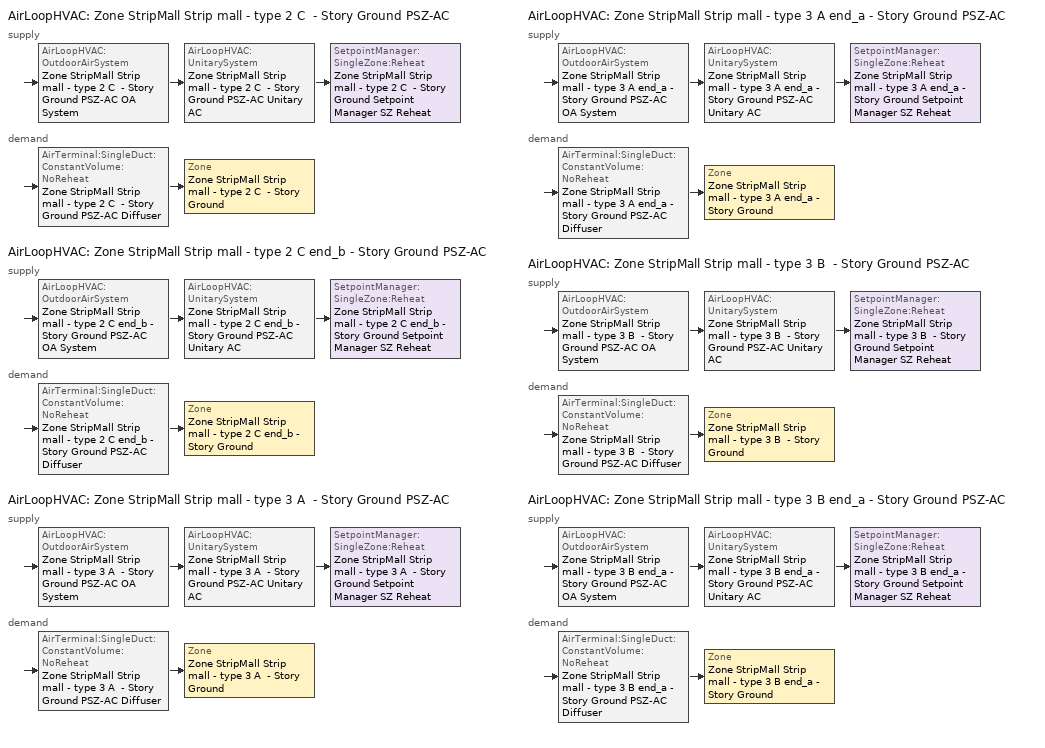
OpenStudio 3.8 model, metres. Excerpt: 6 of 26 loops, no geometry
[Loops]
AirLoopHVAC 'Zone StripMall Strip mall - type 2 C  - Story Ground PSZ-AC'
 supply: AirLoopHVAC:OutdoorAirSystem 'Zone StripMall Strip mall - type 2 C  - Story Ground PSZ-AC OA System' > AirLoopHVAC:UnitarySystem 'Zone StripMall Strip mall - type 2 C  - Story Ground PSZ-AC Unitary AC' > SetpointManager:SingleZone:Reheat 'Zone StripMall Strip mall - type 2 C  - Story Ground Setpoint Manager SZ Reheat'
 demand: AirTerminal:SingleDuct:ConstantVolume:NoReheat 'Zone StripMall Strip mall - type 2 C  - Story Ground PSZ-AC Diffuser' > Zone 'Zone StripMall Strip mall - type 2 C  - Story Ground'
AirLoopHVAC 'Zone StripMall Strip mall - type 2 C end_b - Story Ground PSZ-AC'
 supply: AirLoopHVAC:OutdoorAirSystem 'Zone StripMall Strip mall - type 2 C end_b - Story Ground PSZ-AC OA System' > AirLoopHVAC:UnitarySystem 'Zone StripMall Strip mall - type 2 C end_b - Story Ground PSZ-AC Unitary AC' > SetpointManager:SingleZone:Reheat 'Zone StripMall Strip mall - type 2 C end_b - Story Ground Setpoint Manager SZ Reheat'
 demand: AirTerminal:SingleDuct:ConstantVolume:NoReheat 'Zone StripMall Strip mall - type 2 C end_b - Story Ground PSZ-AC Diffuser' > Zone 'Zone StripMall Strip mall - type 2 C end_b - Story Ground'
AirLoopHVAC 'Zone StripMall Strip mall - type 3 A  - Story Ground PSZ-AC'
 supply: AirLoopHVAC:OutdoorAirSystem 'Zone StripMall Strip mall - type 3 A  - Story Ground PSZ-AC OA System' > AirLoopHVAC:UnitarySystem 'Zone StripMall Strip mall - type 3 A  - Story Ground PSZ-AC Unitary AC' > SetpointManager:SingleZone:Reheat 'Zone StripMall Strip mall - type 3 A  - Story Ground Setpoint Manager SZ Reheat'
 demand: AirTerminal:SingleDuct:ConstantVolume:NoReheat 'Zone StripMall Strip mall - type 3 A  - Story Ground PSZ-AC Diffuser' > Zone 'Zone StripMall Strip mall - type 3 A  - Story Ground'
AirLoopHVAC 'Zone StripMall Strip mall - type 3 A end_a - Story Ground PSZ-AC'
 supply: AirLoopHVAC:OutdoorAirSystem 'Zone StripMall Strip mall - type 3 A end_a - Story Ground PSZ-AC OA System' > AirLoopHVAC:UnitarySystem 'Zone StripMall Strip mall - type 3 A end_a - Story Ground PSZ-AC Unitary AC' > SetpointManager:SingleZone:Reheat 'Zone StripMall Strip mall - type 3 A end_a - Story Ground Setpoint Manager SZ Reheat'
 demand: AirTerminal:SingleDuct:ConstantVolume:NoReheat 'Zone StripMall Strip mall - type 3 A end_a - Story Ground PSZ-AC Diffuser' > Zone 'Zone StripMall Strip mall - type 3 A end_a - Story Ground'
AirLoopHVAC 'Zone StripMall Strip mall - type 3 B  - Story Ground PSZ-AC'
 supply: AirLoopHVAC:OutdoorAirSystem 'Zone StripMall Strip mall - type 3 B  - Story Ground PSZ-AC OA System' > AirLoopHVAC:UnitarySystem 'Zone StripMall Strip mall - type 3 B  - Story Ground PSZ-AC Unitary AC' > SetpointManager:SingleZone:Reheat 'Zone StripMall Strip mall - type 3 B  - Story Ground Setpoint Manager SZ Reheat'
 demand: AirTerminal:SingleDuct:ConstantVolume:NoReheat 'Zone StripMall Strip mall - type 3 B  - Story Ground PSZ-AC Diffuser' > Zone 'Zone StripMall Strip mall - type 3 B  - Story Ground'
AirLoopHVAC 'Zone StripMall Strip mall - type 3 B end_a - Story Ground PSZ-AC'
 supply: AirLoopHVAC:OutdoorAirSystem 'Zone StripMall Strip mall - type 3 B end_a - Story Ground PSZ-AC OA System' > AirLoopHVAC:UnitarySystem 'Zone StripMall Strip mall - type 3 B end_a - Story Ground PSZ-AC Unitary AC' > SetpointManager:SingleZone:Reheat 'Zone StripMall Strip mall - type 3 B end_a - Story Ground Setpoint Manager SZ Reheat'
 demand: AirTerminal:SingleDuct:ConstantVolume:NoReheat 'Zone StripMall Strip mall - type 3 B end_a - Story Ground PSZ-AC Diffuser' > Zone 'Zone StripMall Strip mall - type 3 B end_a - Story Ground'
[Sizing:Zone] Zone Cooling Design Supply Air Temperature Input Method=SupplyAirTemperature; Zone Cooling Design Supply Air Temperature {C}=12.7778; Zone Cooling Design Supply Air Temperature Difference {deltaC}=11.11; Zone Heating Design Supply Air Temperature Input Method=SupplyAirTemperature; Zone Heating Design Supply Air Temperature {C}=50; Zone Heating Design Supply Air Temperature Difference {deltaC}=11.11; Zone Cooling Design Supply Air Humidity Ratio {kg-H2O/kg-air}=0.0085; Zone Heating Design Supply Air Humidity Ratio {kg-H2O/kg-air}=0.008; Cooling Design Air Flow Method=DesignDay; Heating Design Air Flow Method=DesignDay; Account for Dedicated Outdoor Air System=No; Dedicated Outdoor Air System Control Strategy=NeutralSupplyAir; Dedicated Outdoor Air Low Setpoint Temperature for Design {C}=autosize; Dedicated Outdoor Air High Setpoint Temperature for Design {C}=autosize; Zone Load Sizing Method=Sensible Load Only No Latent Load; Zone Latent Cooling Design Supply Air Humidity Ratio Input Method=HumidityRatioDifference; Zone Cooling Design Supply Air Humidity Ratio Difference {kgWater/kgDryAir}=0.005; Zone Latent Heating Design Supply Air Humidity Ratio Input Method=HumidityRatioDifference; Zone Humidification Design Supply Air Humidity Ratio Difference {kgWater/kgDryAir}=0.005
Zone StripMall Strip mall - type 3 A end_a - Story Ground; Zone StripMall Strip mall - type 3 B end_a - Story Ground; Zone StripMall Strip mall - type 3 A  - Story Ground; Zone StripMall Strip mall - type 3 B  - Story Ground; Zone StripMall Strip mall - type 2 C  - Story Ground; Zone StripMall Strip mall - type 2 C end_b - Story Ground
[Zone equipment]
Zone StripMall Strip mall - type 3 A end_a - Story Ground: Zone StripMall Strip mall - type 3 A end_a - Story Ground PSZ-AC Diffuser
Zone StripMall Strip mall - type 3 B end_a - Story Ground: Zone StripMall Strip mall - type 3 B end_a - Story Ground PSZ-AC Diffuser
Zone StripMall Strip mall - type 3 A  - Story Ground: Zone StripMall Strip mall - type 3 A  - Story Ground PSZ-AC Diffuser
Zone StripMall Strip mall - type 3 B  - Story Ground: Zone StripMall Strip mall - type 3 B  - Story Ground PSZ-AC Diffuser
Zone StripMall Strip mall - type 2 C  - Story Ground: Zone StripMall Strip mall - type 2 C  - Story Ground PSZ-AC Diffuser
Zone StripMall Strip mall - type 2 C end_b - Story Ground: Zone StripMall Strip mall - type 2 C end_b - Story Ground PSZ-AC Diffuser
[EnergyManagementSystem:Program]
DamperStuckOverride_5: IF (DayOfYear >= 335) && (DayOfYear < 1); SET sch_fraction_oa_min_ems_Zone_FullServiceRestaurant_Kitchen_B____Story_Ground_PSZ_AC_OA_System_Controller = 0.0; SET sch_fraction_oa_max_ems_Zone_FullServiceRestaurant_Kitchen_B____Story_Ground_PSZ_AC_OA_System_Controller = 0.0; ELSE; SET sch_fraction_oa_min_ems_Zone_FullServiceRestaurant_Kitchen_B____Story_Ground_PSZ_AC_OA_System_Controller = Null; SET sch_fraction_oa_max_ems_Zone_FullServiceRestaurant_Kitchen_B____Story_Ground_PSZ_AC_OA_System_Controller = Null; ENDIF
DamperStuckOverride_6: IF (DayOfYear >= 335) && (DayOfYear < 1); SET sch_fraction_oa_min_ems_Zone_StripMall_Strip_mall___type_2_A____Story_Ground_PSZ_AC_OA_System_Controller = 0.0; SET sch_fraction_oa_max_ems_Zone_StripMall_Strip_mall___type_2_A____Story_Ground_PSZ_AC_OA_System_Controller = 0.0; ELSE; SET sch_fraction_oa_min_ems_Zone_StripMall_Strip_mall___type_2_A____Story_Ground_PSZ_AC_OA_System_Controller = Null; SET sch_fraction_oa_max_ems_Zone_StripMall_Strip_mall___type_2_A____Story_Ground_PSZ_AC_OA_System_Controller = Null; ENDIF
DamperStuckOverride_7: IF (DayOfYear >= 335) && (DayOfYear < 1); SET sch_fraction_oa_min_ems_Zone_StripMall_Strip_mall___type_1_A____Story_Ground_PSZ_AC_OA_System_Controller = 0.0; SET sch_fraction_oa_max_ems_Zone_StripMall_Strip_mall___type_1_A____Story_Ground_PSZ_AC_OA_System_Controller = 0.0; ELSE; SET sch_fraction_oa_min_ems_Zone_StripMall_Strip_mall___type_1_A____Story_Ground_PSZ_AC_OA_System_Controller = Null; SET sch_fraction_oa_max_ems_Zone_StripMall_Strip_mall___type_1_A____Story_Ground_PSZ_AC_OA_System_Controller = Null; ENDIF
DamperStuckOverride_8: IF (DayOfYear >= 335) && (DayOfYear < 1); SET sch_fraction_oa_min_ems_Zone_StripMall_Strip_mall___type_1_C____Story_Ground_PSZ_AC_OA_System_Controller = 0.0; SET sch_fraction_oa_max_ems_Zone_StripMall_Strip_mall___type_1_C____Story_Ground_PSZ_AC_OA_System_Controller = 0.0; ELSE; SET sch_fraction_oa_min_ems_Zone_StripMall_Strip_mall___type_1_C____Story_Ground_PSZ_AC_OA_System_Controller = Null; SET sch_fraction_oa_max_ems_Zone_StripMall_Strip_mall___type_1_C____Story_Ground_PSZ_AC_OA_System_Controller = Null; ENDIF
DamperStuckOverride_9: IF (DayOfYear >= 335) && (DayOfYear < 1); SET sch_fraction_oa_min_ems_Zone_FullServiceRestaurant_Dining_C____Story_Ground_PSZ_AC_OA_System_Controller = 0.0; SET sch_fraction_oa_max_ems_Zone_FullServiceRestaurant_Dining_C____Story_Ground_PSZ_AC_OA_System_Controller = 0.0; ELSE; SET sch_fraction_oa_min_ems_Zone_FullServiceRestaurant_Dining_C____Story_Ground_PSZ_AC_OA_System_Controller = Null; SET sch_fraction_oa_max_ems_Zone_FullServiceRestaurant_Dining_C____Story_Ground_PSZ_AC_OA_System_Controller = Null; ENDIF
DamperStuckOverride_10: IF (DayOfYear >= 335) && (DayOfYear < 1); SET sch_fraction_oa_min_ems_Zone_StripMall_Strip_mall___type_1_B____Story_Ground_PSZ_AC_OA_System_Controller = 0.0; SET sch_fraction_oa_max_ems_Zone_StripMall_Strip_mall___type_1_B____Story_Ground_PSZ_AC_OA_System_Controller = 0.0; ELSE; SET sch_fraction_oa_min_ems_Zone_StripMall_Strip_mall___type_1_B____Story_Ground_PSZ_AC_OA_System_Controller = Null; SET sch_fraction_oa_max_ems_Zone_StripMall_Strip_mall___type_1_B____Story_Ground_PSZ_AC_OA_System_Controller = Null; ENDIF
DamperStuckOverride_11: IF (DayOfYear >= 335) && (DayOfYear < 1); SET sch_fraction_oa_min_ems_Zone_StripMall_Strip_mall___type_2_B____Story_Ground_PSZ_AC_OA_System_Controller = 0.0; SET sch_fraction_oa_max_ems_Zone_StripMall_Strip_mall___type_2_B____Story_Ground_PSZ_AC_OA_System_Controller = 0.0; ELSE; SET sch_fraction_oa_min_ems_Zone_StripMall_Strip_mall___type_2_B____Story_Ground_PSZ_AC_OA_System_Controller = Null; SET sch_fraction_oa_max_ems_Zone_StripMall_Strip_mall___type_2_B____Story_Ground_PSZ_AC_OA_System_Controller = Null; ENDIF
DamperStuckOverride_12: IF (DayOfYear >= 335) && (DayOfYear < 1); SET sch_fraction_oa_min_ems_Zone_FullServiceRestaurant_Dining_A____Story_Ground_PSZ_AC_OA_System_Controller = 0.0; SET sch_fraction_oa_max_ems_Zone_FullServiceRestaurant_Dining_A____Story_Ground_PSZ_AC_OA_System_Controller = 0.0; ELSE; SET sch_fraction_oa_min_ems_Zone_FullServiceRestaurant_Dining_A____Story_Ground_PSZ_AC_OA_System_Controller = Null; SET sch_fraction_oa_max_ems_Zone_FullServiceRestaurant_Dining_A____Story_Ground_PSZ_AC_OA_System_Controller = Null; ENDIF
[AirLoopHVAC] Design Return Air Flow Fraction of Supply Air Flow=1
Name | Availability Schedule | Design Supply Air Flow Rate {m3/s}
Zone StripMall Strip mall - type 2 C  - Story Ground PSZ-AC | Zone StripMall Strip mall - type 2 C  - Story Ground PSZ-AC Occ Sch | 1.0868
Zone StripMall Strip mall - type 2 C end_b - Story Ground PSZ-AC | Zone StripMall Strip mall - type 2 C end_b - Story Ground PSZ-AC Occ Sch | 0.455377
Zone StripMall Strip mall - type 3 A  - Story Ground PSZ-AC | Zone StripMall Strip mall - type 3 A  - Story Ground PSZ-AC Occ Sch | 3.59905
Zone StripMall Strip mall - type 3 A end_a - Story Ground PSZ-AC | Zone StripMall Strip mall - type 3 A end_a - Story Ground PSZ-AC Occ Sch | 0.549404
Zone StripMall Strip mall - type 3 B  - Story Ground PSZ-AC | Zone StripMall Strip mall - type 3 B  - Story Ground PSZ-AC Occ Sch | 9.5189
Zone StripMall Strip mall - type 3 B end_a - Story Ground PSZ-AC | Zone StripMall Strip mall - type 3 B end_a - Story Ground PSZ-AC Occ Sch | 3.1606
[Sizing:System] Type of Load to Size On=Sensible; Central Heating Maximum System Air Flow Ratio=1; Preheat Design Temperature {C}=7.22222; Preheat Design Humidity Ratio {kg-H2O/kg-Air}=0.008; Precool Design Temperature {C}=12.7778; Precool Design Humidity Ratio {kg-H2O/kg-Air}=0.008; Central Cooling Design Supply Air Temperature {C}=12.7778; Central Heating Design Supply Air Temperature {C}=50; Sizing Option=Coincident; 100% Outdoor Air in Cooling=No; 100% Outdoor Air in Heating=No; Central Cooling Design Supply Air Humidity Ratio {kg-H2O/kg-Air}=0.0085; Central Heating Design Supply Air Humidity Ratio {kg-H2O/kg-Air}=0.008; Cooling Design Air Flow Method=DesignDay; Heating Design Air Flow Method=DesignDay; System Outdoor Air Method=ZoneSum; Zone Maximum Outdoor Air Fraction=1; Cooling Supply Air Flow Rate Per Floor Area {m3/s-m2}=0.00996765; Cooling Fraction of Autosized Cooling Supply Air Flow Rate=1; Cooling Supply Air Flow Rate Per Unit Cooling Capacity {m3/s-W}=3.94755e-05; Heating Supply Air Flow Rate Per Floor Area {m3/s-m2}=0.00996765; Heating Fraction of Autosized Heating Supply Air Flow Rate=1; Heating Fraction of Autosized Cooling Supply Air Flow Rate=1; Heating Supply Air Flow Rate Per Unit Heating Capacity {m3/s-W}=3.15882e-05; Cooling Design Capacity Method=CoolingDesignCapacity; Cooling Design Capacity Per Floor Area {W/m2}=234.7; Fraction of Autosized Cooling Design Capacity=1; Heating Design Capacity Method=HeatingDesignCapacity; Heating Design Capacity Per Floor Area {W/m2}=157; Fraction of Autosized Heating Design Capacity=1; Central Cooling Capacity Control Method=OnOff; Occupant Diversity=1
Name | Design Outdoor Air Flow Rate {m3/s} | Cooling Design Capacity {W} | Heating Design Capacity {W}
Zone StripMall Strip mall - type 2 C  - Story Ground PSZ-AC | 1.0868 | 11259.19 | 18573.78
Zone StripMall Strip mall - type 2 C end_b - Story Ground PSZ-AC | 0.455377 | 5165.61 | 6902.04
Zone StripMall Strip mall - type 3 A  - Story Ground PSZ-AC | 3.59905 | 41899.17 | 41045.93
Zone StripMall Strip mall - type 3 A end_a - Story Ground PSZ-AC | 0.549404 | 6142.41 | 6853.42
Zone StripMall Strip mall - type 3 B  - Story Ground PSZ-AC | 9.5189 | 151954 | 286203
Zone StripMall Strip mall - type 3 B end_a - Story Ground PSZ-AC | 3.1606 | 35769.59 | 48077.76
[SetpointManager:SingleZone:Reheat] Minimum Supply Air Temperature {C}=12.7778; Maximum Supply Air Temperature {C}=50
Name | Control Zone | Setpoint Node or NodeList
Zone StripMall Strip mall - type 2 C  - Story Ground Setpoint Manager SZ Reheat | Zone StripMall Strip mall - type 2 C  - Story Ground | Zone StripMall Strip mall - type 2 C  - Story Ground PSZ-AC Supply Outlet Node
Zone StripMall Strip mall - type 2 C end_b - Story Ground Setpoint Manager SZ Reheat | Zone StripMall Strip mall - type 2 C end_b - Story Ground | Zone StripMall Strip mall - type 2 C end_b - Story Ground PSZ-AC Supply Outlet Node
Zone StripMall Strip mall - type 3 A  - Story Ground Setpoint Manager SZ Reheat | Zone StripMall Strip mall - type 3 A  - Story Ground | Zone StripMall Strip mall - type 3 A  - Story Ground PSZ-AC Supply Outlet Node
Zone StripMall Strip mall - type 3 A end_a - Story Ground Setpoint Manager SZ Reheat | Zone StripMall Strip mall - type 3 A end_a - Story Ground | Zone StripMall Strip mall - type 3 A end_a - Story Ground PSZ-AC Supply Outlet Node
Zone StripMall Strip mall - type 3 B  - Story Ground Setpoint Manager SZ Reheat | Zone StripMall Strip mall - type 3 B  - Story Ground | Zone StripMall Strip mall - type 3 B  - Story Ground PSZ-AC Supply Outlet Node
Zone StripMall Strip mall - type 3 B end_a - Story Ground Setpoint Manager SZ Reheat | Zone StripMall Strip mall - type 3 B end_a - Story Ground | Zone StripMall Strip mall - type 3 B end_a - Story Ground PSZ-AC Supply Outlet Node
[Coil:Heating:Gas] Availability Schedule=Always On Discrete; Gas Burner Efficiency=0.8; On Cycle Parasitic Electric Load {W}=0; Off Cycle Parasitic Gas Load {W}=0
Name | Nominal Capacity {W}
Zone StripMall Strip mall - type 2 C  - Story Ground PSZ-AC Gas Htg Coil 127kBtu/hr 0.8 Thermal Eff | 43217
Zone StripMall Strip mall - type 2 C end_b - Story Ground PSZ-AC Gas Htg Coil 43kBtu/hr 0.8 Thermal Eff | 16797.9
Zone StripMall Strip mall - type 3 A  - Story Ground PSZ-AC Gas Htg Coil 340kBtu/hr 0.8 Thermal Eff | 135264
Zone StripMall Strip mall - type 3 A end_a - Story Ground PSZ-AC Gas Htg Coil 46kBtu/hr 0.8 Thermal Eff | 19902.9
Zone StripMall Strip mall - type 3 B  - Story Ground PSZ-AC Gas Htg Coil 1874kBtu/hr 0.8 Thermal Eff | 493459
Zone StripMall Strip mall - type 3 B end_a - Story Ground PSZ-AC Gas Htg Coil 326kBtu/hr 0.8 Thermal Eff | 123571
[Coil:Heating:Electric] Availability Schedule=Always Off Discrete; Efficiency=1; Nominal Capacity {W}=0
Zone StripMall Strip mall - type 2 C  - Story Ground PSZ-AC No Heat; Zone StripMall Strip mall - type 2 C end_b - Story Ground PSZ-AC No Heat; Zone StripMall Strip mall - type 3 A  - Story Ground PSZ-AC No Heat; Zone StripMall Strip mall - type 3 A end_a - Story Ground PSZ-AC No Heat; Zone StripMall Strip mall - type 3 B  - Story Ground PSZ-AC No Heat; Zone StripMall Strip mall - type 3 B end_a - Story Ground PSZ-AC No Heat
[Coil:Cooling:DX:SingleSpeed] Availability Schedule=Always On Discrete; Rated Evaporator Fan Power Per Volume Flow Rate 2017 {W/(m3/s)}=773.3; Rated Evaporator Fan Power Per Volume Flow Rate 2023 {W/(m3/s)}=934.4; Total Cooling Capacity Function of Temperature Curve=CoilClgDXQRatio_fTwbToadbSI; Total Cooling Capacity Function of Flow Fraction Curve=CoilClgDXSnglQRatio_fCFMRatio; Energy Input Ratio Function of Temperature Curve=CoilClgDXEIRRatio_fTwbToadbSI; Energy Input Ratio Function of Flow Fraction Curve=CoilClgDXSnglEIRRatio_fCFMRatio; Part Load Fraction Correlation Curve=CoilClgDXEIRRatio_fQFrac; Minimum Outdoor Dry-Bulb Temperature for Compressor Operation {C}=-25; Nominal Time for Condensate Removal to Begin {s}=0; Ratio of Initial Moisture Evaporation Rate and Steady State Latent Capacity=0; Maximum Cycling Rate {cycles/hr}=0; Latent Capacity Time Constant {s}=0; Condenser Type=AirCooled; Evaporative Condenser Effectiveness=0.9; Evaporative Condenser Air Flow Rate {m3/s}=autosize; Evaporative Condenser Pump Rated Power Consumption {W}=autosize; Crankcase Heater Capacity {W}=0; Maximum Outdoor Dry-Bulb Temperature for Crankcase Heater Operation {C}=10; Basin Heater Capacity {W/K}=0; Basin Heater Setpoint Temperature {C}=2
Name | Rated Total Cooling Capacity {W} | Rated Sensible Heat Ratio | Rated COP {W/W} | Rated Air Flow Rate {m3/s}
Zone StripMall Strip mall - type 2 C  - Story Ground PSZ-AC 1spd DX AC Clg Coil 57kBtu/hr 11.06SEER 59kBtu/hr 13.0SEER | 17990.3 | 0.800655 | 3.91157 | 1.0868
Zone StripMall Strip mall - type 2 C end_b - Story Ground PSZ-AC 1spd DX AC Clg Coil 19kBtu/hr 11.06SEER 20kBtu/hr 13.0SEER | 7538.11 | 0.800655 | 3.91157 | 0.455377
Zone StripMall Strip mall - type 3 A  - Story Ground PSZ-AC 1spd DX AC Clg Coil 150kBtu/hr 9.28EER 156kBtu/hr 9.5EER | 59577.1 | 0.800655 | 3.2994 | 3.59905
Zone StripMall Strip mall - type 3 A end_a - Story Ground PSZ-AC 1spd DX AC Clg Coil 21kBtu/hr 11.06SEER 21kBtu/hr 13.0SEER | 9094.59 | 0.800655 | 3.91157 | 0.549404
Zone StripMall Strip mall - type 3 B  - Story Ground PSZ-AC 1spd DX AC Clg Coil 824kBtu/hr 8.63EER 962kBtu/hr 9.0EER | 192009 | 0.772715 | 3.13293 | 9.5189
Zone StripMall Strip mall - type 3 B end_a - Story Ground PSZ-AC 1spd DX AC Clg Coil 134kBtu/hr 9.63EER 139kBtu/hr 9.5EER | 52319.1 | 0.800655 | 3.2994 | 3.1606
[Fan:OnOff] Availability Schedule=Always On Discrete; Motor In Airstream Fraction=1
Name | Fan Total Efficiency | Pressure Rise {Pa} | Maximum Flow Rate {m3/s} | Motor Efficiency | Fan Power Ratio Function of Speed Ratio Curve | Fan Efficiency Ratio Function of Speed Ratio Curve
Zone StripMall Strip mall - type 2 C  - Story Ground PSZ-AC Fan | 0.546 | 622.722 | 1.0868 | 0.84 | Fan On Off Power Curve 13 | Fan On Off Efficiency Curve 13
Zone StripMall Strip mall - type 2 C end_b - Story Ground PSZ-AC Fan | 0.53625 | 622.722 | 0.455377 | 0.825 | Fan On Off Power Curve 14 | Fan On Off Efficiency Curve 14
Zone StripMall Strip mall - type 3 A  - Story Ground PSZ-AC Fan | 0.56875 | 622.722 | 3.59905 | 0.875 | Fan On Off Power Curve 15 | Fan On Off Efficiency Curve 15
Zone StripMall Strip mall - type 3 A end_a - Story Ground PSZ-AC Fan | 0.53625 | 622.722 | 0.549404 | 0.825 | Fan On Off Power Curve 16 | Fan On Off Efficiency Curve 16
Zone StripMall Strip mall - type 3 B  - Story Ground PSZ-AC Fan | 0.6045 | 1018.77 | 9.5189 | 0.93 | Fan On Off Power Curve 17 | Fan On Off Efficiency Curve 17
Zone StripMall Strip mall - type 3 B end_a - Story Ground PSZ-AC Fan | 0.56875 | 622.722 | 3.1606 | 0.875 | Fan On Off Power Curve 18 | Fan On Off Efficiency Curve 18
[AirLoopHVAC:UnitarySystem] Control Type=Load; Dehumidification Control Type=None; Availability Schedule=Always On Discrete; Fan Placement=DrawThrough; DX Heating Coil Sizing Ratio=1; Use DOAS DX Cooling Coil=No; DOAS DX Cooling Coil Leaving Minimum Air Temperature {C}=2; Latent Load Control=SensibleOnlyLoadControl; Supply Air Flow Rate Method During Cooling Operation=SupplyAirFlowRate; Supply Air Flow Rate Method During Heating Operation=SupplyAirFlowRate; Supply Air Flow Rate Method When No Cooling or Heating is Required=None; No Load Supply Air Flow Rate Control Set To Low Speed=Yes; Maximum Supply Air Temperature {C}=50; Maximum Outdoor Dry-Bulb Temperature for Supplemental Heater Operation {C}=21; Ancilliary On-Cycle Electric Power {W}=0; Ancilliary Off-Cycle Electric Power {W}=0
Name | Controlling Zone or Thermostat Location | Supply Fan | Supply Air Fan Operating Mode Schedule | Heating Coil | Cooling Coil | Supplemental Heating Coil | Supply Air Flow Rate During Cooling Operation {m3/s} | Supply Air Flow Rate During Heating Operation {m3/s}
Zone StripMall Strip mall - type 2 C  - Story Ground PSZ-AC Unitary AC | Zone StripMall Strip mall - type 2 C  - Story Ground | Zone StripMall Strip mall - type 2 C  - Story Ground PSZ-AC Fan | Zone StripMall Strip mall - type 2 C  - Story Ground PSZ-AC_night_fancycle_schedule | Zone StripMall Strip mall - type 2 C  - Story Ground PSZ-AC Gas Htg Coil 127kBtu/hr 0.8 Thermal Eff | Zone StripMall Strip mall - type 2 C  - Story Ground PSZ-AC 1spd DX AC Clg Coil 57kBtu/hr 11.06SEER 59kBtu/hr 13.0SEER | Zone StripMall Strip mall - type 2 C  - Story Ground PSZ-AC No Heat | 1.0868 | 1.0868
Zone StripMall Strip mall - type 2 C end_b - Story Ground PSZ-AC Unitary AC | Zone StripMall Strip mall - type 2 C end_b - Story Ground | Zone StripMall Strip mall - type 2 C end_b - Story Ground PSZ-AC Fan | Zone StripMall Strip mall - type 2 C end_b - Story Ground PSZ-AC_night_fancycle_schedule | Zone StripMall Strip mall - type 2 C end_b - Story Ground PSZ-AC Gas Htg Coil 43kBtu/hr 0.8 Thermal Eff | Zone StripMall Strip mall - type 2 C end_b - Story Ground PSZ-AC 1spd DX AC Clg Coil 19kBtu/hr 11.06SEER 20kBtu/hr 13.0SEER | Zone StripMall Strip mall - type 2 C end_b - Story Ground PSZ-AC No Heat | 0.455377 | 0.455377
Zone StripMall Strip mall - type 3 A  - Story Ground PSZ-AC Unitary AC | Zone StripMall Strip mall - type 3 A  - Story Ground | Zone StripMall Strip mall - type 3 A  - Story Ground PSZ-AC Fan | Zone StripMall Strip mall - type 3 A  - Story Ground PSZ-AC_night_fancycle_schedule | Zone StripMall Strip mall - type 3 A  - Story Ground PSZ-AC Gas Htg Coil 340kBtu/hr 0.8 Thermal Eff | Zone StripMall Strip mall - type 3 A  - Story Ground PSZ-AC 1spd DX AC Clg Coil 150kBtu/hr 9.28EER 156kBtu/hr 9.5EER | Zone StripMall Strip mall - type 3 A  - Story Ground PSZ-AC No Heat | 3.59905 | 3.59905
Zone StripMall Strip mall - type 3 A end_a - Story Ground PSZ-AC Unitary AC | Zone StripMall Strip mall - type 3 A end_a - Story Ground | Zone StripMall Strip mall - type 3 A end_a - Story Ground PSZ-AC Fan | Zone StripMall Strip mall - type 3 A end_a - Story Ground PSZ-AC_night_fancycle_schedule | Zone StripMall Strip mall - type 3 A end_a - Story Ground PSZ-AC Gas Htg Coil 46kBtu/hr 0.8 Thermal Eff | Zone StripMall Strip mall - type 3 A end_a - Story Ground PSZ-AC 1spd DX AC Clg Coil 21kBtu/hr 11.06SEER 21kBtu/hr 13.0SEER | Zone StripMall Strip mall - type 3 A end_a - Story Ground PSZ-AC No Heat | 0.549404 | 0.549404
Zone StripMall Strip mall - type 3 B  - Story Ground PSZ-AC Unitary AC | Zone StripMall Strip mall - type 3 B  - Story Ground | Zone StripMall Strip mall - type 3 B  - Story Ground PSZ-AC Fan | Zone StripMall Strip mall - type 3 B  - Story Ground PSZ-AC_night_fancycle_schedule | Zone StripMall Strip mall - type 3 B  - Story Ground PSZ-AC Gas Htg Coil 1874kBtu/hr 0.8 Thermal Eff | Zone StripMall Strip mall - type 3 B  - Story Ground PSZ-AC 1spd DX AC Clg Coil 824kBtu/hr 8.63EER 962kBtu/hr 9.0EER | Zone StripMall Strip mall - type 3 B  - Story Ground PSZ-AC No Heat | 9.5189 | 9.5189
Zone StripMall Strip mall - type 3 B end_a - Story Ground PSZ-AC Unitary AC | Zone StripMall Strip mall - type 3 B end_a - Story Ground | Zone StripMall Strip mall - type 3 B end_a - Story Ground PSZ-AC Fan | Zone StripMall Strip mall - type 3 B end_a - Story Ground PSZ-AC_night_fancycle_schedule | Zone StripMall Strip mall - type 3 B end_a - Story Ground PSZ-AC Gas Htg Coil 326kBtu/hr 0.8 Thermal Eff | Zone StripMall Strip mall - type 3 B end_a - Story Ground PSZ-AC 1spd DX AC Clg Coil 134kBtu/hr 9.63EER 139kBtu/hr 9.5EER | Zone StripMall Strip mall - type 3 B end_a - Story Ground PSZ-AC No Heat | 3.1606 | 3.1606
[Controller:OutdoorAir] Economizer Control Action Type=ModulateFlow; Lockout Type=LockoutWithCompressor; Minimum Limit Type=FixedMinimum; High Humidity Control=No; Heat Recovery Bypass Control Type=BypassWhenWithinEconomizerLimits; Economizer Operation Staging=InterlockedWithMechanicalCooling
Name | Minimum Outdoor Air Flow Rate {m3/s} | Maximum Outdoor Air Flow Rate {m3/s} | Economizer Control Type | Economizer Maximum Limit Dry-Bulb Temperature {C} | Economizer Maximum Limit Enthalpy {J/kg} | Minimum Outdoor Air Schedule | Maximum Fraction of Outdoor Air Schedule | Controller Mechanical Ventilation | Minimum Fraction of Outdoor Air Schedule
Zone StripMall Strip mall - type 2 C  - Story Ground PSZ-AC OA System Controller | 0.13265 | 1.0868 | NoEconomizer | 28 | 64000 | Zone StripMall Strip mall - type 2 C  - Story Ground PSZ-AC_night_ventcycle_schedule | ZoneStripMallStripmalltype2CStoryGroundPSZACmaxOASch | Controller Mechanical Ventilation 14
Zone StripMall Strip mall - type 2 C end_b - Story Ground PSZ-AC OA System Controller | 0.0318565 | 0.455377 | NoEconomizer | 28 | 64000 | Zone StripMall Strip mall - type 2 C end_b - Story Ground PSZ-AC_night_ventcycle_schedule | ZoneStripMallStripmalltype2CendbStoryGroundPSZACmaxOASch | Controller Mechanical Ventilation 15
Zone StripMall Strip mall - type 3 A  - Story Ground PSZ-AC OA System Controller | 0.297156 | 3.59905 | FixedDryBulb | 23.8889 |  | Zone StripMall Strip mall - type 3 A  - Story Ground PSZ-AC_night_ventcycle_schedule | FRAC_OA_MAX_ems_Zone_StripMall_Strip_mall___type_3_A____Story_Ground_PSZ_AC_OA_System_Controller | Controller Mechanical Ventilation 16 | FRAC_OA_MIN_ems_Zone_StripMall_Strip_mall___type_3_A____Story_Ground_PSZ_AC_OA_System_Controller
Zone StripMall Strip mall - type 3 A end_a - Story Ground PSZ-AC OA System Controller | 0.0318565 | 0.549404 | NoEconomizer | 28 | 64000 | Zone StripMall Strip mall - type 3 A end_a - Story Ground PSZ-AC_night_ventcycle_schedule | ZoneStripMallStripmalltype3AendaStoryGroundPSZACmaxOASch | Controller Mechanical Ventilation 17
Zone StripMall Strip mall - type 3 B  - Story Ground PSZ-AC OA System Controller | 3.24195 | 9.5189 | FixedDryBulb | 23.8889 |  | Zone StripMall Strip mall - type 3 B  - Story Ground PSZ-AC_night_ventcycle_schedule | FRAC_OA_MAX_ems_Zone_StripMall_Strip_mall___type_3_B____Story_Ground_PSZ_AC_OA_System_Controller | Controller Mechanical Ventilation 18 | FRAC_OA_MIN_ems_Zone_StripMall_Strip_mall___type_3_B____Story_Ground_PSZ_AC_OA_System_Controller
Zone StripMall Strip mall - type 3 B end_a - Story Ground PSZ-AC OA System Controller | 0.347552 | 3.1606 | FixedDryBulb | 23.8889 |  | Zone StripMall Strip mall - type 3 B end_a - Story Ground PSZ-AC_night_ventcycle_schedule | FRAC_OA_MAX_ems_Zone_StripMall_Strip_mall___type_3_B_end_a___Story_Ground_PSZ_AC_OA_System_Controller | Controller Mechanical Ventilation 19 | FRAC_OA_MIN_ems_Zone_StripMall_Strip_mall___type_3_B_end_a___Story_Ground_PSZ_AC_OA_System_Controller
[Controller:MechanicalVentilation] Availability Schedule=Always On Discrete
Controller Mechanical Ventilation 14; Controller Mechanical Ventilation 15; Controller Mechanical Ventilation 16; Controller Mechanical Ventilation 17; Controller Mechanical Ventilation 18; Controller Mechanical Ventilation 19
[AirLoopHVAC:OutdoorAirSystem]
Name | Controller
Zone StripMall Strip mall - type 2 C  - Story Ground PSZ-AC OA System | Zone StripMall Strip mall - type 2 C  - Story Ground PSZ-AC OA System Controller
Zone StripMall Strip mall - type 2 C end_b - Story Ground PSZ-AC OA System | Zone StripMall Strip mall - type 2 C end_b - Story Ground PSZ-AC OA System Controller
Zone StripMall Strip mall - type 3 A  - Story Ground PSZ-AC OA System | Zone StripMall Strip mall - type 3 A  - Story Ground PSZ-AC OA System Controller
Zone StripMall Strip mall - type 3 A end_a - Story Ground PSZ-AC OA System | Zone StripMall Strip mall - type 3 A end_a - Story Ground PSZ-AC OA System Controller
Zone StripMall Strip mall - type 3 B  - Story Ground PSZ-AC OA System | Zone StripMall Strip mall - type 3 B  - Story Ground PSZ-AC OA System Controller
Zone StripMall Strip mall - type 3 B end_a - Story Ground PSZ-AC OA System | Zone StripMall Strip mall - type 3 B end_a - Story Ground PSZ-AC OA System Controller
[AirTerminal:SingleDuct:ConstantVolume:NoReheat] Availability Schedule=Always On Discrete
Name | Maximum Air Flow Rate {m3/s}
Zone StripMall Strip mall - type 2 C  - Story Ground PSZ-AC Diffuser | 1.0868
Zone StripMall Strip mall - type 2 C end_b - Story Ground PSZ-AC Diffuser | 0.455377
Zone StripMall Strip mall - type 3 A  - Story Ground PSZ-AC Diffuser | 3.59905
Zone StripMall Strip mall - type 3 A end_a - Story Ground PSZ-AC Diffuser | 0.549404
Zone StripMall Strip mall - type 3 B  - Story Ground PSZ-AC Diffuser | 9.5189
Zone StripMall Strip mall - type 3 B end_a - Story Ground PSZ-AC Diffuser | 3.1606
[Schedule:Ruleset]
Name | Default Day Schedule | Summer Design Day Schedule | Winter Design Day Schedule
Zone StripMall Strip mall - type 2 C  - Story Ground PSZ-AC Occ Sch | Zone StripMall Strip mall - type 2 C  - Story Ground PSZ-AC Occ Sch Default | Zone StripMall Strip mall - type 2 C  - Story Ground PSZ-AC Occ Sch Summer Design Day | Zone StripMall Strip mall - type 2 C  - Story Ground PSZ-AC Occ Sch Winter Design Day
Zone StripMall Strip mall - type 2 C end_b - Story Ground PSZ-AC Occ Sch | Zone StripMall Strip mall - type 2 C end_b - Story Ground PSZ-AC Occ Sch Default | Zone StripMall Strip mall - type 2 C end_b - Story Ground PSZ-AC Occ Sch Summer Design Day | Zone StripMall Strip mall - type 2 C end_b - Story Ground PSZ-AC Occ Sch Winter Design Day
Zone StripMall Strip mall - type 3 A  - Story Ground PSZ-AC Occ Sch | Zone StripMall Strip mall - type 3 A  - Story Ground PSZ-AC Occ Sch Default | Zone StripMall Strip mall - type 3 A  - Story Ground PSZ-AC Occ Sch Summer Design Day | Zone StripMall Strip mall - type 3 A  - Story Ground PSZ-AC Occ Sch Winter Design Day
Zone StripMall Strip mall - type 3 A end_a - Story Ground PSZ-AC Occ Sch | Zone StripMall Strip mall - type 3 A end_a - Story Ground PSZ-AC Occ Sch Default | Zone StripMall Strip mall - type 3 A end_a - Story Ground PSZ-AC Occ Sch Summer Design Day | Zone StripMall Strip mall - type 3 A end_a - Story Ground PSZ-AC Occ Sch Winter Design Day
Zone StripMall Strip mall - type 3 B  - Story Ground PSZ-AC Occ Sch | Zone StripMall Strip mall - type 3 B  - Story Ground PSZ-AC Occ Sch Default | Zone StripMall Strip mall - type 3 B  - Story Ground PSZ-AC Occ Sch Summer Design Day | Zone StripMall Strip mall - type 3 B  - Story Ground PSZ-AC Occ Sch Winter Design Day
Zone StripMall Strip mall - type 3 B end_a - Story Ground PSZ-AC Occ Sch | Zone StripMall Strip mall - type 3 B end_a - Story Ground PSZ-AC Occ Sch Default | Zone StripMall Strip mall - type 3 B end_a - Story Ground PSZ-AC Occ Sch Summer Design Day | Zone StripMall Strip mall - type 3 B end_a - Story Ground PSZ-AC Occ Sch Winter Design Day
ZoneStripMallStripmalltype2CStoryGroundPSZACmaxOASch | ZoneStripMallStripmalltype2CStoryGroundPSZACmaxOASchDefault
ZoneStripMallStripmalltype2CendbStoryGroundPSZACmaxOASch | ZoneStripMallStripmalltype2CendbStoryGroundPSZACmaxOASchDefault
FRAC_OA_MAX_ems_Zone_StripMall_Strip_mall___type_3_A____Story_Ground_PSZ_AC_OA_System_Controller | ZoneStripMallStripmalltype3AStoryGroundPSZACmaxOASchDefault
ZoneStripMallStripmalltype3AendaStoryGroundPSZACmaxOASch | ZoneStripMallStripmalltype3AendaStoryGroundPSZACmaxOASchDefault
FRAC_OA_MAX_ems_Zone_StripMall_Strip_mall___type_3_B____Story_Ground_PSZ_AC_OA_System_Controller | ZoneStripMallStripmalltype3BStoryGroundPSZACmaxOASchDefault
FRAC_OA_MAX_ems_Zone_StripMall_Strip_mall___type_3_B_end_a___Story_Ground_PSZ_AC_OA_System_Controller | ZoneStripMallStripmalltype3BendaStoryGroundPSZACmaxOASchDefault
Zone StripMall Strip mall - type 2 C  - Story Ground PSZ-AC_night_fancycle_schedule | Zone StripMall Strip mall - type 2 C  - Story Ground PSZ-AC Occ Sch Default 1 | Zone StripMall Strip mall - type 2 C  - Story Ground PSZ-AC Occ Sch Summer Design Day 1 | Zone StripMall Strip mall - type 2 C  - Story Ground PSZ-AC Occ Sch Winter Design Day 1
Zone StripMall Strip mall - type 2 C end_b - Story Ground PSZ-AC_night_fancycle_schedule | Zone StripMall Strip mall - type 2 C end_b - Story Ground PSZ-AC Occ Sch Default 1 | Zone StripMall Strip mall - type 2 C end_b - Story Ground PSZ-AC Occ Sch Summer Design Day 1 | Zone StripMall Strip mall - type 2 C end_b - Story Ground PSZ-AC Occ Sch Winter Design Day 1
Zone StripMall Strip mall - type 3 A  - Story Ground PSZ-AC_night_fancycle_schedule | Zone StripMall Strip mall - type 3 A  - Story Ground PSZ-AC Occ Sch Default 1 | Zone StripMall Strip mall - type 3 A  - Story Ground PSZ-AC Occ Sch Summer Design Day 1 | Zone StripMall Strip mall - type 3 A  - Story Ground PSZ-AC Occ Sch Winter Design Day 1
Zone StripMall Strip mall - type 3 A end_a - Story Ground PSZ-AC_night_fancycle_schedule | Zone StripMall Strip mall - type 3 A end_a - Story Ground PSZ-AC Occ Sch Default 1 | Zone StripMall Strip mall - type 3 A end_a - Story Ground PSZ-AC Occ Sch Summer Design Day 1 | Zone StripMall Strip mall - type 3 A end_a - Story Ground PSZ-AC Occ Sch Winter Design Day 1
Zone StripMall Strip mall - type 3 B  - Story Ground PSZ-AC_night_fancycle_schedule | Zone StripMall Strip mall - type 3 B  - Story Ground PSZ-AC Occ Sch Default 1 | Zone StripMall Strip mall - type 3 B  - Story Ground PSZ-AC Occ Sch Summer Design Day 1 | Zone StripMall Strip mall - type 3 B  - Story Ground PSZ-AC Occ Sch Winter Design Day 1
Zone StripMall Strip mall - type 3 B end_a - Story Ground PSZ-AC_night_fancycle_schedule | Zone StripMall Strip mall - type 3 B end_a - Story Ground PSZ-AC Occ Sch Default 1 | Zone StripMall Strip mall - type 3 B end_a - Story Ground PSZ-AC Occ Sch Summer Design Day 1 | Zone StripMall Strip mall - type 3 B end_a - Story Ground PSZ-AC Occ Sch Winter Design Day 1
[Schedule:Day]
Zone StripMall Strip mall - type 2 C  - Story Ground PSZ-AC Occ Sch Default; Zone StripMall Strip mall - type 2 C end_b - Story Ground PSZ-AC Occ Sch Default; Zone StripMall Strip mall - type 3 A  - Story Ground PSZ-AC Occ Sch Default; Zone StripMall Strip mall - type 3 A end_a - Story Ground PSZ-AC Occ Sch Default; Zone StripMall Strip mall - type 3 B  - Story Ground PSZ-AC Occ Sch Default; Zone StripMall Strip mall - type 3 B end_a - Story Ground PSZ-AC Occ Sch Default; Zone StripMall Strip mall - type 2 C  - Story Ground PSZ-AC Occ Sch Default 1; Zone StripMall Strip mall - type 2 C end_b - Story Ground PSZ-AC Occ Sch Default 1; Zone StripMall Strip mall - type 3 A  - Story Ground PSZ-AC Occ Sch Default 1; Zone StripMall Strip mall - type 3 A end_a - Story Ground PSZ-AC Occ Sch Default 1; Zone StripMall Strip mall - type 3 B  - Story Ground PSZ-AC Occ Sch Default 1; Zone StripMall Strip mall - type 3 B end_a - Story Ground PSZ-AC Occ Sch Default 1: 9, 45, 0, 18, 11, 1, 24, 0, 0
Zone StripMall Strip mall - type 2 C  - Story Ground PSZ-AC Occ Sch Winter Design Day; Zone StripMall Strip mall - type 2 C  - Story Ground PSZ-AC Occ Sch Summer Design Day; Zone StripMall Strip mall - type 2 C end_b - Story Ground PSZ-AC Occ Sch Winter Design Day; Zone StripMall Strip mall - type 2 C end_b - Story Ground PSZ-AC Occ Sch Summer Design Day; Zone StripMall Strip mall - type 3 A  - Story Ground PSZ-AC Occ Sch Winter Design Day; Zone StripMall Strip mall - type 3 A  - Story Ground PSZ-AC Occ Sch Summer Design Day; Zone StripMall Strip mall - type 3 A end_a - Story Ground PSZ-AC Occ Sch Winter Design Day; Zone StripMall Strip mall - type 3 A end_a - Story Ground PSZ-AC Occ Sch Summer Design Day; Zone StripMall Strip mall - type 3 B  - Story Ground PSZ-AC Occ Sch Winter Design Day; Zone StripMall Strip mall - type 3 B  - Story Ground PSZ-AC Occ Sch Summer Design Day; Zone StripMall Strip mall - type 3 B end_a - Story Ground PSZ-AC Occ Sch Winter Design Day; Zone StripMall Strip mall - type 3 B end_a - Story Ground PSZ-AC Occ Sch Summer Design Day; Zone StripMall Strip mall - type 2 C  - Story Ground PSZ-AC Occ Sch Summer Design Day 1; Zone StripMall Strip mall - type 2 C  - Story Ground PSZ-AC Occ Sch Winter Design Day 1; Zone StripMall Strip mall - type 2 C end_b - Story Ground PSZ-AC Occ Sch Summer Design Day 1; Zone StripMall Strip mall - type 2 C end_b - Story Ground PSZ-AC Occ Sch Winter Design Day 1; Zone StripMall Strip mall - type 3 A  - Story Ground PSZ-AC Occ Sch Summer Design Day 1; Zone StripMall Strip mall - type 3 A  - Story Ground PSZ-AC Occ Sch Winter Design Day 1; Zone StripMall Strip mall - type 3 A end_a - Story Ground PSZ-AC Occ Sch Summer Design Day 1; Zone StripMall Strip mall - type 3 A end_a - Story Ground PSZ-AC Occ Sch Winter Design Day 1; Zone StripMall Strip mall - type 3 B  - Story Ground PSZ-AC Occ Sch Summer Design Day 1; Zone StripMall Strip mall - type 3 B  - Story Ground PSZ-AC Occ Sch Winter Design Day 1; Zone StripMall Strip mall - type 3 B end_a - Story Ground PSZ-AC Occ Sch Summer Design Day 1; Zone StripMall Strip mall - type 3 B end_a - Story Ground PSZ-AC Occ Sch Winter Design Day 1: 24, 0, 1
Zone StripMall Strip mall - type 2 C  - Story Ground PSZ-AC Occ Sch Saturday; Zone StripMall Strip mall - type 2 C end_b - Story Ground PSZ-AC Occ Sch Saturday; Zone StripMall Strip mall - type 3 A  - Story Ground PSZ-AC Occ Sch Saturday; Zone StripMall Strip mall - type 3 A end_a - Story Ground PSZ-AC Occ Sch Saturday; Zone StripMall Strip mall - type 3 B  - Story Ground PSZ-AC Occ Sch Saturday; Zone StripMall Strip mall - type 3 B end_a - Story Ground PSZ-AC Occ Sch Saturday; Zone StripMall Strip mall - type 2 C  - Story Ground PSZ-AC Occ Sch Saturday 1; Zone StripMall Strip mall - type 2 C end_b - Story Ground PSZ-AC Occ Sch Saturday 1; Zone StripMall Strip mall - type 3 A  - Story Ground PSZ-AC Occ Sch Saturday 1; Zone StripMall Strip mall - type 3 A end_a - Story Ground PSZ-AC Occ Sch Saturday 1; Zone StripMall Strip mall - type 3 B  - Story Ground PSZ-AC Occ Sch Saturday 1; Zone StripMall Strip mall - type 3 B end_a - Story Ground PSZ-AC Occ Sch Saturday 1: 9, 45, 0, 17, 11, 1, 24, 0, 0
Zone StripMall Strip mall - type 2 C  - Story Ground PSZ-AC Occ Sch Sunday; Zone StripMall Strip mall - type 2 C end_b - Story Ground PSZ-AC Occ Sch Sunday; Zone StripMall Strip mall - type 3 A  - Story Ground PSZ-AC Occ Sch Sunday; Zone StripMall Strip mall - type 3 A end_a - Story Ground PSZ-AC Occ Sch Sunday; Zone StripMall Strip mall - type 3 B  - Story Ground PSZ-AC Occ Sch Sunday; Zone StripMall Strip mall - type 3 B end_a - Story Ground PSZ-AC Occ Sch Sunday; Zone StripMall Strip mall - type 2 C  - Story Ground PSZ-AC Occ Sch Sunday 1; Zone StripMall Strip mall - type 2 C end_b - Story Ground PSZ-AC Occ Sch Sunday 1; Zone StripMall Strip mall - type 3 A  - Story Ground PSZ-AC Occ Sch Sunday 1; Zone StripMall Strip mall - type 3 A end_a - Story Ground PSZ-AC Occ Sch Sunday 1; Zone StripMall Strip mall - type 3 B  - Story Ground PSZ-AC Occ Sch Sunday 1; Zone StripMall Strip mall - type 3 B end_a - Story Ground PSZ-AC Occ Sch Sunday 1: 11, 30, 0, 16, 26, 1, 24, 0, 0
ZoneStripMallStripmalltype2CStoryGroundPSZACmaxOASchDefault; ZoneStripMallStripmalltype2CendbStoryGroundPSZACmaxOASchDefault; ZoneStripMallStripmalltype3AStoryGroundPSZACmaxOASchDefault; ZoneStripMallStripmalltype3AendaStoryGroundPSZACmaxOASchDefault; ZoneStripMallStripmalltype3BStoryGroundPSZACmaxOASchDefault; ZoneStripMallStripmalltype3BendaStoryGroundPSZACmaxOASchDefault: 24, 0, 0.7
[Schedule:Rule] Date Specification Type=DateRange; Start Month=1; Start Day=1; End Month=12; End Day=31
Name | Schedule Ruleset | Rule Order | Day Schedule | Apply Saturday | Apply Sunday
Zone StripMall Strip mall - type 2 C  - Story Ground PSZ-AC Occ Sch Saturday Rule | Zone StripMall Strip mall - type 2 C  - Story Ground PSZ-AC Occ Sch | 1 | Zone StripMall Strip mall - type 2 C  - Story Ground PSZ-AC Occ Sch Saturday | Yes
Zone StripMall Strip mall - type 2 C  - Story Ground PSZ-AC Occ Sch Sunday Rule | Zone StripMall Strip mall - type 2 C  - Story Ground PSZ-AC Occ Sch | 0 | Zone StripMall Strip mall - type 2 C  - Story Ground PSZ-AC Occ Sch Sunday |  | Yes
Zone StripMall Strip mall - type 2 C end_b - Story Ground PSZ-AC Occ Sch Saturday Rule | Zone StripMall Strip mall - type 2 C end_b - Story Ground PSZ-AC Occ Sch | 1 | Zone StripMall Strip mall - type 2 C end_b - Story Ground PSZ-AC Occ Sch Saturday | Yes
Zone StripMall Strip mall - type 2 C end_b - Story Ground PSZ-AC Occ Sch Sunday Rule | Zone StripMall Strip mall - type 2 C end_b - Story Ground PSZ-AC Occ Sch | 0 | Zone StripMall Strip mall - type 2 C end_b - Story Ground PSZ-AC Occ Sch Sunday |  | Yes
Zone StripMall Strip mall - type 3 A  - Story Ground PSZ-AC Occ Sch Saturday Rule | Zone StripMall Strip mall - type 3 A  - Story Ground PSZ-AC Occ Sch | 1 | Zone StripMall Strip mall - type 3 A  - Story Ground PSZ-AC Occ Sch Saturday | Yes
Zone StripMall Strip mall - type 3 A  - Story Ground PSZ-AC Occ Sch Sunday Rule | Zone StripMall Strip mall - type 3 A  - Story Ground PSZ-AC Occ Sch | 0 | Zone StripMall Strip mall - type 3 A  - Story Ground PSZ-AC Occ Sch Sunday |  | Yes
Zone StripMall Strip mall - type 3 A end_a - Story Ground PSZ-AC Occ Sch Saturday Rule | Zone StripMall Strip mall - type 3 A end_a - Story Ground PSZ-AC Occ Sch | 1 | Zone StripMall Strip mall - type 3 A end_a - Story Ground PSZ-AC Occ Sch Saturday | Yes
Zone StripMall Strip mall - type 3 A end_a - Story Ground PSZ-AC Occ Sch Sunday Rule | Zone StripMall Strip mall - type 3 A end_a - Story Ground PSZ-AC Occ Sch | 0 | Zone StripMall Strip mall - type 3 A end_a - Story Ground PSZ-AC Occ Sch Sunday |  | Yes
Zone StripMall Strip mall - type 3 B  - Story Ground PSZ-AC Occ Sch Saturday Rule | Zone StripMall Strip mall - type 3 B  - Story Ground PSZ-AC Occ Sch | 1 | Zone StripMall Strip mall - type 3 B  - Story Ground PSZ-AC Occ Sch Saturday | Yes
Zone StripMall Strip mall - type 3 B  - Story Ground PSZ-AC Occ Sch Sunday Rule | Zone StripMall Strip mall - type 3 B  - Story Ground PSZ-AC Occ Sch | 0 | Zone StripMall Strip mall - type 3 B  - Story Ground PSZ-AC Occ Sch Sunday |  | Yes
Zone StripMall Strip mall - type 3 B end_a - Story Ground PSZ-AC Occ Sch Saturday Rule | Zone StripMall Strip mall - type 3 B end_a - Story Ground PSZ-AC Occ Sch | 1 | Zone StripMall Strip mall - type 3 B end_a - Story Ground PSZ-AC Occ Sch Saturday | Yes
Zone StripMall Strip mall - type 3 B end_a - Story Ground PSZ-AC Occ Sch Sunday Rule | Zone StripMall Strip mall - type 3 B end_a - Story Ground PSZ-AC Occ Sch | 0 | Zone StripMall Strip mall - type 3 B end_a - Story Ground PSZ-AC Occ Sch Sunday |  | Yes
Zone StripMall Strip mall - type 2 C  - Story Ground PSZ-AC Occ Sch Sunday Rule 1 | Zone StripMall Strip mall - type 2 C  - Story Ground PSZ-AC_night_fancycle_schedule | 0 | Zone StripMall Strip mall - type 2 C  - Story Ground PSZ-AC Occ Sch Sunday 1 |  | Yes
Zone StripMall Strip mall - type 2 C  - Story Ground PSZ-AC Occ Sch Saturday Rule 1 | Zone StripMall Strip mall - type 2 C  - Story Ground PSZ-AC_night_fancycle_schedule | 1 | Zone StripMall Strip mall - type 2 C  - Story Ground PSZ-AC Occ Sch Saturday 1 | Yes
Zone StripMall Strip mall - type 2 C end_b - Story Ground PSZ-AC Occ Sch Sunday Rule 1 | Zone StripMall Strip mall - type 2 C end_b - Story Ground PSZ-AC_night_fancycle_schedule | 0 | Zone StripMall Strip mall - type 2 C end_b - Story Ground PSZ-AC Occ Sch Sunday 1 |  | Yes
Zone StripMall Strip mall - type 2 C end_b - Story Ground PSZ-AC Occ Sch Saturday Rule 1 | Zone StripMall Strip mall - type 2 C end_b - Story Ground PSZ-AC_night_fancycle_schedule | 1 | Zone StripMall Strip mall - type 2 C end_b - Story Ground PSZ-AC Occ Sch Saturday 1 | Yes
Zone StripMall Strip mall - type 3 A  - Story Ground PSZ-AC Occ Sch Sunday Rule 1 | Zone StripMall Strip mall - type 3 A  - Story Ground PSZ-AC_night_fancycle_schedule | 0 | Zone StripMall Strip mall - type 3 A  - Story Ground PSZ-AC Occ Sch Sunday 1 |  | Yes
Zone StripMall Strip mall - type 3 A  - Story Ground PSZ-AC Occ Sch Saturday Rule 1 | Zone StripMall Strip mall - type 3 A  - Story Ground PSZ-AC_night_fancycle_schedule | 1 | Zone StripMall Strip mall - type 3 A  - Story Ground PSZ-AC Occ Sch Saturday 1 | Yes
Zone StripMall Strip mall - type 3 A end_a - Story Ground PSZ-AC Occ Sch Sunday Rule 1 | Zone StripMall Strip mall - type 3 A end_a - Story Ground PSZ-AC_night_fancycle_schedule | 0 | Zone StripMall Strip mall - type 3 A end_a - Story Ground PSZ-AC Occ Sch Sunday 1 |  | Yes
Zone StripMall Strip mall - type 3 A end_a - Story Ground PSZ-AC Occ Sch Saturday Rule 1 | Zone StripMall Strip mall - type 3 A end_a - Story Ground PSZ-AC_night_fancycle_schedule | 1 | Zone StripMall Strip mall - type 3 A end_a - Story Ground PSZ-AC Occ Sch Saturday 1 | Yes
Zone StripMall Strip mall - type 3 B  - Story Ground PSZ-AC Occ Sch Sunday Rule 1 | Zone StripMall Strip mall - type 3 B  - Story Ground PSZ-AC_night_fancycle_schedule | 0 | Zone StripMall Strip mall - type 3 B  - Story Ground PSZ-AC Occ Sch Sunday 1 |  | Yes
Zone StripMall Strip mall - type 3 B  - Story Ground PSZ-AC Occ Sch Saturday Rule 1 | Zone StripMall Strip mall - type 3 B  - Story Ground PSZ-AC_night_fancycle_schedule | 1 | Zone StripMall Strip mall - type 3 B  - Story Ground PSZ-AC Occ Sch Saturday 1 | Yes
Zone StripMall Strip mall - type 3 B end_a - Story Ground PSZ-AC Occ Sch Sunday Rule 1 | Zone StripMall Strip mall - type 3 B end_a - Story Ground PSZ-AC_night_fancycle_schedule | 0 | Zone StripMall Strip mall - type 3 B end_a - Story Ground PSZ-AC Occ Sch Sunday 1 |  | Yes
Zone StripMall Strip mall - type 3 B end_a - Story Ground PSZ-AC Occ Sch Saturday Rule 1 | Zone StripMall Strip mall - type 3 B end_a - Story Ground PSZ-AC_night_fancycle_schedule | 1 | Zone StripMall Strip mall - type 3 B end_a - Story Ground PSZ-AC Occ Sch Saturday 1 | Yes
[Schedule:Constant]
Name | Value
Always On Discrete; Zone StripMall Strip mall - type 2 C  - Story Ground PSZ-AC_night_ventcycle_schedule; Zone StripMall Strip mall - type 2 C end_b - Story Ground PSZ-AC_night_ventcycle_schedule; Zone StripMall Strip mall - type 3 A  - Story Ground PSZ-AC_night_ventcycle_schedule; Zone StripMall Strip mall - type 3 A end_a - Story Ground PSZ-AC_night_ventcycle_schedule; Zone StripMall Strip mall - type 3 B  - Story Ground PSZ-AC_night_ventcycle_schedule; Zone StripMall Strip mall - type 3 B end_a - Story Ground PSZ-AC_night_ventcycle_schedule | 1
Always Off Discrete; FRAC_OA_MIN_ems_Zone_StripMall_Strip_mall___type_3_B____Story_Ground_PSZ_AC_OA_System_Controller; FRAC_OA_MIN_ems_Zone_StripMall_Strip_mall___type_3_B_end_a___Story_Ground_PSZ_AC_OA_System_Controller; FRAC_OA_MIN_ems_Zone_StripMall_Strip_mall___type_3_A____Story_Ground_PSZ_AC_OA_System_Controller | 0
[Curve:Exponent] Coefficient1 Constant=1; Coefficient2 Constant=0; Coefficient3 Constant=0; Minimum Value of x=0; Maximum Value of x=1
Fan On Off Power Curve 13; Fan On Off Power Curve 14; Fan On Off Power Curve 15; Fan On Off Power Curve 16; Fan On Off Power Curve 17; Fan On Off Power Curve 18
[Curve:Cubic] Maximum Value of x=1
Name | Coefficient1 Constant | Coefficient2 x | Coefficient3 x**2 | Coefficient4 x**3 | Minimum Value of x
Fan On Off Efficiency Curve 13; Fan On Off Efficiency Curve 14; Fan On Off Efficiency Curve 15; Fan On Off Efficiency Curve 16; Fan On Off Efficiency Curve 17; Fan On Off Efficiency Curve 18 | 1 | 0 | 0 | 0 | 0
CoilClgDXEIRRatio_fQFrac | 0 | 5.1091 | -8.5515 | 4.4744 | 0.7
[Curve:Biquadratic] Minimum Value of x=13.89; Maximum Value of x=25; Minimum Value of y=23.89; Maximum Value of y=46.11; Minimum Curve Output=0.77
Name | Coefficient1 Constant | Coefficient2 x | Coefficient3 x**2 | Coefficient4 y | Coefficient5 y**2 | Coefficient6 x*y | Maximum Curve Output
CoilClgDXQRatio_fTwbToadbSI | 0.86779 | 0.014245 | 0.000554 | -0.007569 | 3.2e-05 | -0.000191 | 1.29
CoilClgDXEIRRatio_fTwbToadbSI | 0.116709 | 0.028458 | -0.000411 | 0.021422 | 0.000162 | -0.00068 | 1.33
[Curve:Quadratic]
Name | Coefficient1 Constant | Coefficient2 x | Coefficient3 x**2 | Minimum Value of x | Maximum Value of x
CoilClgDXSnglQRatio_fCFMRatio | 0.8 | 0.2 | 0 | 0.5 | 1.5
CoilClgDXSnglEIRRatio_fCFMRatio | 1.156 | -0.1816 | 0.0256 | 0 | 1
